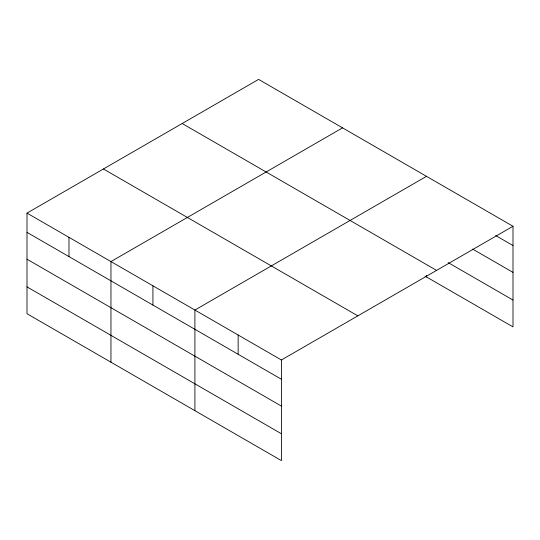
<?xml version="1.0" encoding="UTF-8"?>
<svg xmlns="http://www.w3.org/2000/svg" width="540" height="540" viewBox="0 0 540 540"><rect width="100%" height="100%" fill="white"/><g stroke="black" fill="none" stroke-linecap="round" stroke-linejoin="round"><path stroke-width="0.81" d="M27 213.104L281.408 359.984L281.408 460.607L27 313.726L27 213.104L258.593 79.394L513 226.274L513 326.896L425.054 276.122M342.549 127.865L110.957 261.569L110.957 362.198M426.499 176.33L194.906 310.041L194.906 410.67M281.408 359.984L513 226.274M495.7 235.548L513 245.538M472.635 249.082L513 272.383M448.126 262.595L513 300.051M182.169 123.518L436.577 270.398M103.424 168.98L357.831 315.86M27 232.369L281.408 379.249M27 259.214L281.408 406.094M27 286.875L281.408 433.755M426.499 275.279L426.499 276.959M238.154 335.009L238.154 354.274M152.928 285.809L152.928 305.073M68.978 237.337L68.978 256.601"/></g></svg>
